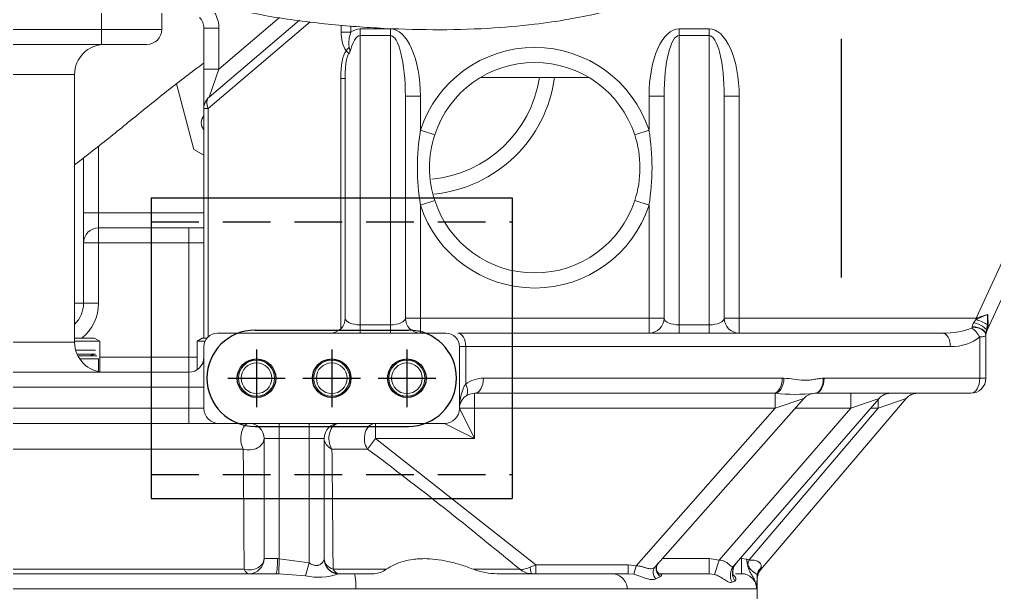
# Model space of a CAD drawing. Extents: x -2384 to 29887, y -2542 to 22350.
# Drawn here: x 1896.1 to 2220.3, y 1285.3 to 1475.8 of the extents above; entities that cross this region are included whole.
import ezdxf

# ---------------------------------------------------------------- set-up
doc = ezdxf.new("R2010")
doc.units = 0
doc.header["$LTSCALE"] = 63.5
doc.header["$MEASUREMENT"] = 0
for name, pattern in [('CENTER', [2, 1.25, -0.25, 0.25, -0.25]), ('HIDDEN', [0.375, 0.25, -0.125]), ('PHANTOM', [2.5, 1.25, -0.25, 0.25, -0.25, 0.25, -0.25])]:
    doc.linetypes.add(name, pattern=pattern)
doc.layers.get('0').update_dxf_attribs({"linetype": 'CONTINUOUS'})
for name, color, linetype in [('1', 4, 'HIDDEN'), ('2', 2, 'CENTER'), ('4', 6, 'PHANTOM')]:
    doc.layers.add(name, color=color, linetype=linetype)

# ---------------------------------------------------------------- blocks, each defined once
blk = doc.blocks.new('r2000i165f-ax2-lh')
at = {"layer": '2'}
blk.add_line((0, -272.5088), (0, 272.5088), dxfattribs=at)
blk = doc.blocks.new('CLHOLEM12pS', base_point=(6715.01, 3624.56))
blk.add_circle((6715.01, 3624.56), 6.4)
at = {"layer": '2'}
for p, q in [((6715.01, 3634.13), (6715.01, 3614.98)), ((6705.43, 3624.56), (6724.58, 3624.56))]:
    blk.add_line(p, q, dxfattribs=at)
blk = doc.blocks.new('A$C77F25D7A')
for p, q in [((-35, 60), (85, 60)), ((-35, 60), (-35, -40)), ((85, 60), (85, -40)), ((-0.5, 16), (50.5, 16)), ((-0.5, -16), (50.5, -16)), ((-35, -40), (85, -40))]:
    blk.add_line(p, q)
for centre, start, end in [((-0.5, 0), 90, 270), ((50.5, 0), 270, 90)]:
    blk.add_arc(centre, 16, start, end)
at = {"layer": '1'}
for p, q in [((-35, 52), (85, 52)), ((-35, -32), (85, -32))]:
    blk.add_line(p, q, dxfattribs=at)
for p in [(0, 0), (25, 0), (50, 0)]:
    blk.add_blockref('CLHOLEM12pS', p)

msp = doc.modelspace()

# ---------------------------------------------------------------- linework, layer by layer
at = {"color": 6, "lineweight": 0}
for p, q in [((2214.17, 1376.55), (2266.93, 1491.51)), ((2271.48, 1489.43), (2217.84, 1372.54)), ((1923.38, 1472.55), (1923.38, 1487.55)), ((1943.38, 1487.55), (1943.38, 1472.55)), ((1992.73, 1475.07), (1958.85, 1446.24)), ((1959.14, 1450.04), (1989.15, 1475.59)), ((1962.38, 1459.37), (1982.56, 1476.54)), ((1791.38, 1472.55), (1923.38, 1472.55)), ((1923.38, 1472.55), (1943.38, 1472.55)), ((1923.38, 1472.55), (1923.38, 1467.55)), ((1957.38, 1459.37), (1957.38, 1472.98)), ((1957.38, 1472.98), (1962.38, 1472.98)), ((1962.38, 1472.98), (1962.38, 1459.37)), ((2003.06, 1471.6), (2003.06, 1474)), ((2006.25, 1473.74), (2006.25, 1471.6)), ((2009.38, 1472.73), (2019.38, 1472.73)), ((2009.38, 1470.49), (2009.38, 1472.73)), ((2019.38, 1470.49), (2019.38, 1472.73)), ((2115.38, 1472.73), (2125.38, 1472.73)), ((2115.38, 1470.49), (2115.38, 1472.73)), ((2125.38, 1470.49), (2125.38, 1472.73)), ((2006.25, 1471.6), (2003.06, 1471.6)), ((2009.38, 1470.49), (2009.38, 1374.31)), ((2019.38, 1470.49), (2009.38, 1470.49)), ((2019.38, 1374.31), (2019.38, 1470.49)), ((2115.38, 1470.49), (2115.38, 1374.31)), ((2125.38, 1470.49), (2115.38, 1470.49)), ((2125.38, 1374.31), (2125.38, 1470.49)), ((1923.38, 1467.55), (1791.38, 1467.55)), ((1938.38, 1467.55), (1923.38, 1467.55)), ((1957.38, 1446.24), (1957.38, 1459.37)), ((1957.38, 1459.37), (1962.38, 1459.37)), ((1962.38, 1459.37), (1959.14, 1450.04)), ((1800.38, 1457.55), (1914.38, 1457.55)), ((1914.38, 1368.55), (1914.38, 1457.55)), ((2002.92, 1373.01), (2002.92, 1456.22)), ((2004.38, 1456.22), (2002.92, 1456.22)), ((2004.38, 1376.55), (2004.38, 1456.22)), ((2085.41, 1456.55), (2049.35, 1456.55)), ((1948.26, 1454.4), (1954.09, 1432.62)), ((2024.38, 1450.37), (2024.38, 1376.55)), ((2024.38, 1450.37), (2029.38, 1450.37)), ((2029.38, 1450.37), (2029.38, 1439.04)), ((2105.38, 1439.04), (2105.38, 1450.37)), ((2110.38, 1450.37), (2105.38, 1450.37)), ((2110.38, 1376.55), (2110.38, 1450.37)), ((2130.38, 1450.37), (2130.38, 1376.55)), ((2135.38, 1450.37), (2130.38, 1450.37)), ((2135.38, 1450.37), (2135.38, 1376.55)), ((1958.85, 1446.24), (1957.38, 1446.24)), ((1957.38, 1369.85), (1957.38, 1446.24)), ((1958.85, 1446.24), (1958.85, 1370.37)), ((2034.13, 1437.48), (2029.38, 1439.04)), ((2105.38, 1439.04), (2100.63, 1437.48)), ((1922.38, 1433.72), (1922.38, 1411.55)), ((1917.38, 1411.55), (1917.38, 1429.85)), ((1954.09, 1432.62), (1957.38, 1430.72)), ((2034.13, 1415.62), (2029.38, 1414.06)), ((2029.38, 1414.06), (2029.38, 1376.55)), ((2105.38, 1414.06), (2100.63, 1415.62)), ((2105.38, 1376.55), (2105.38, 1414.06)), ((1922.38, 1411.55), (1917.38, 1411.55)), ((1917.38, 1401.55), (1917.38, 1411.55)), ((1922.38, 1411.55), (1957.38, 1411.55)), ((1922.38, 1411.55), (1922.38, 1406.55)), ((1922.38, 1406.55), (1922.38, 1401.55)), ((1922.38, 1406.55), (1952.38, 1406.55)), ((1952.38, 1406.55), (1952.38, 1401.55)), ((1952.38, 1406.55), (1957.38, 1406.55)), ((1917.38, 1381.55), (1917.38, 1401.55)), ((1922.38, 1401.55), (1917.38, 1401.55)), ((1922.38, 1401.55), (1922.38, 1381.55)), ((1952.38, 1401.55), (1922.38, 1401.55)), ((1952.38, 1363.55), (1952.38, 1401.55)), ((1957.38, 1401.55), (1952.38, 1401.55)), ((1917.38, 1381.55), (1914.38, 1381.55)), ((1917.38, 1381.55), (1922.38, 1381.55)), ((2214.17, 1376.55), (2217.98, 1377.78)), ((2024.38, 1376.55), (2029.38, 1376.55)), ((2029.38, 1376.55), (2105.38, 1376.55)), ((2029.38, 1376.55), (2029.38, 1371.55)), ((2105.38, 1371.55), (2105.38, 1376.55)), ((2110.38, 1376.55), (2105.38, 1376.55)), ((2130.38, 1376.55), (2135.38, 1376.55)), ((2135.38, 1376.55), (2214.17, 1376.55)), ((2135.38, 1376.55), (2135.38, 1371.55)), ((2213.34, 1375.05), (2214.17, 1376.16)), ((2214.17, 1376.55), (2214.17, 1376.16)), ((1961.88, 1371.55), (2037.88, 1371.55)), ((2009.38, 1374.31), (2019.38, 1374.31)), ((2009.38, 1374.31), (2009.38, 1371.55)), ((2019.38, 1374.31), (2019.38, 1371.55)), ((2041.77, 1371.55), (2202.92, 1371.55)), ((2115.38, 1374.31), (2125.38, 1374.31)), ((2115.38, 1371.55), (2115.38, 1374.31)), ((2125.38, 1371.55), (2125.38, 1374.31)), ((2212.88, 1373.5), (2212.88, 1373.66)), ((2217.93, 1374.4), (2217.63, 1372.51)), ((2217.98, 1373.21), (2217.84, 1372.54)), ((1914.38, 1368.55), (1875.58, 1368.55)), ((1921.04, 1369.85), (1914.38, 1369.85)), ((1922.77, 1368.85), (1914.38, 1368.85)), ((1922.77, 1368.85), (1921.04, 1369.85)), ((1922.77, 1358.68), (1922.77, 1368.85)), ((1956.85, 1369.85), (1955.12, 1368.85)), ((1955.12, 1368.85), (1957.76, 1368.85)), ((1955.12, 1368.85), (1955.12, 1359.36)), ((1958.36, 1369.85), (1956.85, 1369.85)), ((2215.33, 1356.55), (2215.33, 1370.27)), ((2217.38, 1371.07), (2217.38, 1370.77)), ((2217.38, 1370.77), (2217.38, 1356.55)), ((1914.76, 1365.83), (1921.38, 1365.83)), ((1957.38, 1346.55), (1957.38, 1367.05)), ((1974.88, 1365.72), (1974.88, 1347.37)), ((1999.88, 1365.72), (1999.88, 1347.37)), ((2024.88, 1365.72), (2024.88, 1347.37)), ((2044.43, 1367.05), (2042.38, 1367.05)), ((2042.38, 1367.05), (2042.38, 1346.55)), ((2044.43, 1367.05), (2044.43, 1354.62)), ((2205.58, 1367.05), (2044.43, 1367.05)), ((1921.38, 1364.52), (1915.23, 1364.52)), ((1921.82, 1364.02), (1915.47, 1364.02)), ((1922.38, 1363.05), (1916.03, 1363.05)), ((1922.38, 1358.75), (1922.38, 1363.05)), ((1922.77, 1363.55), (1952.38, 1363.55)), ((1952.38, 1363.55), (1955.12, 1363.55)), ((1952.38, 1358.55), (1952.38, 1363.55)), ((1877.38, 1358.55), (1952.38, 1358.55)), ((1952.38, 1353.55), (1952.38, 1358.55)), ((1984.06, 1356.55), (1965.71, 1356.55)), ((2009.06, 1356.55), (1990.71, 1356.55)), ((2034.06, 1356.55), (2015.71, 1356.55)), ((2050.33, 1356.55), (2149.66, 1356.55)), ((2163.59, 1356.55), (2215.33, 1356.55)), ((2215.33, 1356.55), (2217.38, 1356.55)), ((1952.38, 1353.55), (1877.38, 1353.55)), ((1952.38, 1346.55), (1952.38, 1353.55)), ((1957.38, 1353.55), (1952.38, 1353.55)), ((2047.38, 1346.55), (2047.38, 1351.55)), ((2146.71, 1351.55), (2047.38, 1351.55)), ((2156.89, 1349.86), (2107.42, 1293.86)), ((2181.89, 1349.82), (2133.61, 1294.12)), ((2190.88, 1349.79), (2142.44, 1292.8)), ((2147.29, 1346.55), (2147.29, 1351.54)), ((2156.89, 1349.86), (2147.29, 1346.55)), ((2212.38, 1351.55), (2160.64, 1351.55)), ((2172.43, 1346.55), (2172.43, 1351.55)), ((2181.89, 1349.82), (2172.43, 1346.55)), ((2190.88, 1349.79), (2181.57, 1346.55)), ((2181.57, 1346.55), (2181.57, 1349.46)), ((2186.28, 1351.55), (2199.88, 1351.55)), ((2199.88, 1351.55), (2194.69, 1351.55)), ((1877.38, 1346.55), (1952.38, 1346.55)), ((1952.38, 1346.55), (1957.38, 1346.55)), ((1952.38, 1346.55), (1952.38, 1341.55)), ((2047.38, 1346.55), (2042.38, 1346.55)), ((2042.38, 1346.55), (2047.38, 1336.55)), ((2047.38, 1346.55), (2047.38, 1336.55)), ((2147.29, 1346.55), (2047.38, 1346.55)), ((2101.07, 1294.21), (2147.29, 1346.55)), ((2128.66, 1296.04), (2172.43, 1346.55)), ((2138.7, 1296.11), (2181.57, 1346.55)), ((2172.43, 1346.55), (2153.96, 1346.55)), ((2181.57, 1346.55), (2179.05, 1346.55)), ((1952.38, 1341.55), (1867.38, 1341.55)), ((1962.38, 1341.55), (1952.38, 1341.55)), ((2037.38, 1341.55), (1962.38, 1341.55)), ((1982.38, 1336.55), (1982.38, 1341.55)), ((1992.38, 1336.55), (1992.38, 1341.55)), ((2014.44, 1336.55), (2014.44, 1341.55)), ((2047.38, 1336.55), (2037.38, 1341.55)), ((1977.38, 1296.55), (1977.38, 1336.55)), ((1982.38, 1336.55), (1977.38, 1336.55)), ((1982.38, 1336.55), (1982.38, 1296.53)), ((1992.38, 1336.55), (1982.38, 1336.55)), ((1992.38, 1295.14), (1992.38, 1336.55)), ((1997.38, 1336.55), (1992.38, 1336.55)), ((1997.38, 1336.55), (1997.38, 1296.45)), ((2014.44, 1336.55), (2011.82, 1333.01)), ((2014.44, 1336.55), (2067.73, 1294.55)), ((2047.38, 1336.55), (2014.44, 1336.55)), ((1970.46, 1333.01), (1744.3, 1333.01)), ((2011.82, 1333.01), (1999.96, 1333.01)), ((1977.38, 1296.55), (1981.86, 1296.55)), ((1981.86, 1296.55), (1982.38, 1296.53)), ((1982.38, 1296.53), (1982.27, 1291.54)), ((1982.38, 1296.53), (1992.38, 1295.14)), ((1992.38, 1295.14), (1991.16, 1290.84)), ((1997.38, 1296.45), (1997.38, 1296.55)), ((2065.86, 1293.69), (2067.73, 1294.55)), ((2067.73, 1294.55), (2098.42, 1294.55)), ((2067.73, 1294.55), (2067.73, 1291.55)), ((2098.42, 1294.55), (2101.07, 1294.21)), ((2098.42, 1294.55), (2098.42, 1291.55)), ((2101.07, 1294.21), (2100.32, 1291.34)), ((2109.8, 1296.55), (2125.4, 1296.55)), ((2125.4, 1291.55), (2125.4, 1296.55)), ((2125.4, 1296.55), (2128.66, 1296.04)), ((2127.16, 1291.3), (2128.66, 1296.04)), ((2135.71, 1296.55), (2136.1, 1296.55)), ((2136.1, 1296.55), (2137.85, 1296.39)), ((2136.1, 1291.55), (2136.1, 1296.55)), ((2138.22, 1294.79), (2138.7, 1296.11)), ((1733.41, 1291.55), (1981.35, 1291.55)), ((1743.99, 1293.01), (1970.77, 1293.01)), ((1982.27, 1291.54), (1981.35, 1291.55)), ((1991.16, 1290.84), (1982.27, 1291.54)), ((2000.35, 1293.01), (2017.99, 1293.01)), ((2002.38, 1291.55), (2002.02, 1291.5)), ((2002.38, 1291.55), (2007.38, 1291.55)), ((2007.19, 1291.55), (2014, 1291.55)), ((2047.05, 1293.01), (2062.39, 1293.01)), ((2054.89, 1291.55), (2092.63, 1291.55)), ((2092.63, 1291.55), (2098.42, 1291.55)), ((2100.32, 1291.34), (2098.42, 1291.55)), ((2109.18, 1290.63), (2107.69, 1289.88)), ((2108.51, 1291.55), (2125.4, 1291.55)), ((2127.16, 1291.3), (2125.4, 1291.55)), ((2134.15, 1291.55), (2136.1, 1291.55)), ((2142.44, 1292.8), (2142.45, 1292.81)), ((2133.91, 1289.11), (2133, 1288.7)), ((2141.37, 1289.88), (2141.38, 1289.89)), ((2141.38, 1261.55), (2141.38, 1289.89)), ((2007.95, 1286.55), (1706.81, 1286.55)), ((2007.95, 1286.55), (2098.18, 1286.55)), ((2141.12, 1286.55), (2098.18, 1286.55))]:
    msp.add_line(p, q, dxfattribs=at)
for centre, radius in [((1974.88, 1356.55), 6), ((1974.88, 1356.55), 5.1), ((1999.88, 1356.55), 6), ((1999.88, 1356.55), 5.1), ((2024.88, 1356.55), 6), ((2024.88, 1356.55), 5.1)]:
    msp.add_circle(centre, radius, dxfattribs=at)
for centre, radius, start, end in [((1952.38, 1472.98), 10, 0, 45), ((1952.38, 1472.98), 5, 0, 45), ((1938.38, 1472.55), 5, 270, 0), ((2013.67, 1471.08), 10.62, 177.1782, 212.3153), ((2015.03, 1468.12), 9.45, 158.3972, 188.891), ((1924.38, 1457.55), 10, 90, 180), ((2001.92, 1465.35), 3.99, 349.1509, 19.188), ((2067.38, 1426.55), 40, 18.1949, 161.8051), ((2067.38, 1426.55), 35, 18.1949, 161.8051), ((2029.38, 1462.55), 40, 275.3993, 351.3731), ((2029.38, 1462.55), 45, 275.6958, 352.3377), ((1962.38, 1446.24), 5, 130.3999, 180), ((1960.01, 1441.45), 3.5, 138.6672, 221.3328), ((2106.72, 1426.55), 78.34, 170.8262, 189.1738), ((2067.38, 1426.55), 35, 161.8051, 198.1949), ((2067.38, 1426.55), 35, 341.8051, 18.1949), ((2028.04, 1426.55), 78.34, 350.8262, 9.1738), ((2067.38, 1426.55), 40, 198.1949, 341.8051), ((2067.38, 1426.55), 35, 198.1949, 341.8051), ((1922.38, 1401.55), 5, 90, 180), ((1907.38, 1381.55), 10, 314.427, 0), ((1907.38, 1381.55), 15, 308.7394, 0), ((2262.62, 1267.31), 119.14, 112.0038, 113.9902), ((2150.9, 1377.07), 67.08, 357.7149, 0.6024), ((1999.38, 1376.55), 5, 270, 0), ((2029.38, 1376.55), 5, 180, 270), ((2105.38, 1376.55), 5, 270, 0), ((2135.38, 1376.55), 5, 180, 270), ((2215.53, 1373.55), 2.65, 145.5032, 177.5055), ((1961.88, 1367.05), 4.5, 90, 180), ((2037.88, 1367.05), 4.5, 0, 90), ((2223.11, 1370.84), 5.73, 163.0846, 177.7682), ((2222.38, 1370.45), 5, 156.2065, 180), ((1924.38, 1368.55), 10, 180, 270), ((1921.88, 1359.55), 5, 95.7392, 116.6548), ((1952.38, 1363.55), 5, 270, 0), ((2050.33, 1346.55), 10, 90, 126.1828), ((2163.59, 1346.55), 10, 90, 91.4853), ((2212.38, 1356.55), 5, 270, 0), ((2047.38, 1346.55), 5, 126.1828, 180), ((2047.38, 1346.55), 5, 90, 126.1828), ((2153.89, 1413.46), 62.27, 263.9225, 276.1031), ((2160.64, 1346.55), 5, 91.4853, 138.5448), ((2160.64, 1346.55), 5, 90, 91.4853), ((2185.66, 1346.55), 5, 90, 139.0856), ((2194.69, 1346.55), 5, 90, 139.6355), ((1962.38, 1346.55), 5, 180, 270), ((2037.38, 1346.55), 5, 270, 0), ((1972.38, 1336.55), 5, 0, 90), ((2002.38, 1336.55), 5, 90, 180), ((-13276.06, 1197.05), 15247.13, 0.360617, 0.510934), ((-10082.83, 1197.14), 12083.56, 0.454613, 0.644287), ((1241.74, 307.49), 1282.46, 50.21549, 53.09636), ((1972.38, 1296.55), 5, 270, 0), ((2002.38, 1296.55), 5, 180, 270), ((2062.9, 1299.61), 6.62, 265.6125, 296.6085), ((2168.37, 1302.52), 31.13, 191.3492, 194.3801), ((2132.33, 1278.4), 18.82, 70.2137, 72.9279), ((2153.64, 1290.43), 11.44, 163.996, 168.079), ((1995.42, 1310.63), 20.24, 257.8779, 289.0409), ((2013.43, 1299.26), 7.73, 274.2134, 306.1167), ((2055.02, 1313.95), 22.41, 249.1677, 269.6675), ((2066.71, 1298.63), 7.09, 232.4786, 268.8886), ((2092.93, 1286.29), 5.26, 2.781, 93.1994), ((2136.11, 1286.54), 5.01, 0.0794, 90.0852), ((2091.43, 1291.05), 49.89, 354.8227, 359.8088), ((2155.03, 1291.08), 13.71, 180.833, 185.0284), ((2145.88, 1289.89), 4.5, 139.6355, 180.2058)]:
    msp.add_arc(centre, radius, start, end, dxfattribs=at)
for centre, major_axis, ratio, start_param, end_param in [((2009.38, 1450.37), (0, 22.36), 0.447214, 0, 0.318986), ((2019.38, 1450.37), (0, -22.36), 0.447214, 1.570796, 3.141593), ((2115.38, 1450.37), (0, 22.36), 0.447214, 0, 1.570796), ((2125.38, 1450.37), (0, -22.36), 0.447214, 1.570796, 3.141593), ((2009.38, 1450.37), (0, 20.12), 0.248452, 0, 0.785398), ((2019.38, 1450.37), (0, -20.12), 0.248452, 1.570796, 3.141593), ((2115.38, 1450.37), (0, 20.12), 0.248452, 0, 1.570796), ((2125.38, 1450.37), (0, -20.12), 0.248452, 1.570796, 3.141593), ((2012.92, 1436.22), (-7.07, 29.95), 0.236068, 0.179705, 0.785398), ((2007.88, 1465.4), (-3.48, -2.85), 0.535135, 4.910997, 5.291328), ((2009.38, 1436.22), (3.58, -28.37), 0.123069, 3.129173, 3.914571), ((1962.38, 1446.24), (3.24, -3.81), 0.605859, 3.141593, 4.23632), ((2009.38, 1376.55), (-5, 0), 0.447214, 0, 1.570796), ((2019.38, 1376.55), (-5, 0), 0.447214, 1.570796, 3.141593), ((2115.38, 1376.55), (-5, 0), 0.447214, 0, 1.570796), ((2125.38, 1376.55), (-5, 0), 0.447214, 1.570796, 3.141593), ((2213.34, 1373.7), (4.27, -1.41), 0.286363, 0.168247, 1.66501), ((2214.17, 1375.81), (4.15, -1.74), 0.071195, 0.471418, 1.6007), ((2041.77, 1367.05), (0, -4.5), 0.590363, 1.570796, 3.141593), ((2202.92, 1376.55), (12.99, 0), 0.384962, 4.712389, 5.561888), ((2202.92, 1367.05), (0, -4.5), 0.590363, 1.570796, 3.141593), ((2212.68, 1370.27), (2.88, -3.46), 0.49015, 1.183678, 2.103301), ((2212.88, 1371.07), (4.5, 0), 0.577097, 0, 1.570796), ((2212.88, 1370.77), (4.5, 0), 0.608661, 0, 1.570796), ((2222.38, 1371.19), (-5, 0), 0.854034, 5.790103, 5.969661), ((2205.58, 1376.55), (12.99, 0), 0.731429, 4.712389, 5.561888), ((2047.38, 1356.55), (0, 5), 0.590363, 3.141593, 4.712389), ((2146.71, 1356.55), (0, 5), 0.590363, 3.141593, 4.712389), ((2147.29, 1356.54), (0.16, 5), 0.590173, 3.194927, 4.730981), ((2149.66, 1346.55), (-13.67, 0), 0.731429, 4.669341, 4.712389), ((2160.38, 1356.54), (-0.13, 5), 0.590234, 3.141593, 4.697086), ((2160.64, 1356.55), (0, 5), 0.590363, 3.141593, 4.712389), ((2212.38, 1356.55), (0, 5), 0.590363, 3.141593, 4.712389), ((2047.38, 1346.55), (0, -10), 0.5, 3.773102, 4.712389), ((2041.48, 1354.62), (-2.95, 4.04), 0.508381, 3.141593, 4.356388), ((2146.71, 1346.55), (13.67, 0), 0.365714, 1.527748, 1.570796), ((1972.38, 1336.55), (0, -5), 0.542271, 3.141593, 5.497787), ((2002.38, 1336.55), (0, -5), 0.683733, 3.141593, 5.497787), ((2014.44, 1336.55), (0, -5), 0.740601, 3.141593, 5.497787), ((1972.38, 1336.55), (5, 0), 0.765628, 4.318867, 6.283185), ((2002.38, 1336.55), (5, 0), 0.80779, 3.141593, 4.207772), ((1972.38, 1296.55), (-5, 0), 0.747046, 1.242325, 3.141593), ((1981.35, 1296.55), (0, 5), 0.103324, 3.141593, 4.712389), ((2002.38, 1296.55), (-5, 0), 0.774031, 0, 1.1519), ((2002.38, 1296.45), (-5, 0), 0.992741, 0, 1.498259), ((2066.57, 1294.55), (0, 3), 0.2455, 1.859349, 3.141593), ((2109.67, 1291.87), (-2.25, 1.99), 0.93771, 0, 1.516519), ((2110.73, 1293.07), (-2.25, 1.99), 0.964792, 0, 1.724476), ((2137.39, 1290.85), (3.78, -3.27), 0.973439, 3.141593, 4.320614), ((2138.1, 1291.66), (3.78, -3.27), 0.980676, 3.141593, 4.409171), ((2145.82, 1290.88), (-4.5, -0.16), 0.858139, 5.467199, 6.24231), ((1972.38, 1296.55), (0, -5), 0.456221, 5.497787, 6.283185), ((2002.38, 1296.55), (0, 5), 0.575235, 2.356194, 3.141593), ((2145.87, 1289.88), (3.43, -2.91), 0.99991, 3.478324, 3.846131), ((2145.87, 1289.88), (3.43, -2.91), 0.99991, 3.141593, 3.478324)]:
    msp.add_ellipse(centre, major_axis=major_axis, ratio=ratio, start_param=start_param, end_param=end_param, dxfattribs=at)
for points, knots in [([(1945.71, 1489), (1946.91, 1488.01), (1949.89, 1485.61), (1960.13, 1481.11), (1976.09, 1477.11), (1996.09, 1474.39), (2015.34, 1472.86), (2033.83, 1472.27), (2051.21, 1472.7), (2066.15, 1473.99), (2078.18, 1475.74), (2089.01, 1477.9), (2100.26, 1480.85), (2112.17, 1485.03), (2123.71, 1490.41), (2133.6, 1496.45), (2141.72, 1502.75), (2148.04, 1508.8), (2153.44, 1515.07), (2158.94, 1522.86), (2163.61, 1531.63), (2167.4, 1541.6), (2170.03, 1551.3), (2171.78, 1562.06), (2172.15, 1568.96), (2172.26, 1572.34)], [0, 0, 0, 0, 0.0152373, 0.0439301, 0.1087991, 0.1730493, 0.2340605, 0.2970612, 0.3620849, 0.4196653, 0.4634768, 0.5009598, 0.5482633, 0.60121, 0.6526093, 0.7019731, 0.7400062, 0.7729873, 0.8014389, 0.8305689, 0.8733561, 0.8994985, 0.9288671, 0.9619759, 0.9891143, 0.9891143, 0.9891143, 0.9891143]), ([(2005.85, 1464.6), (2005.79, 1464.61), (2005.73, 1464.61), (2005.63, 1464.63), (2005.58, 1464.64), (2005.43, 1464.71), (2005.35, 1464.78), (2005.09, 1465.02), (2004.9, 1465.2), (2004.7, 1465.4)], [0, 0, 0, 0, 0.125, 0.125, 0.25, 0.25, 0.5, 0.5, 1, 1, 1, 1]), ([(1914.41, 1427.5), (1916.7, 1429.24), (1922.92, 1434.08), (1932.79, 1442.09), (1944.21, 1451.36), (1952.39, 1457.69), (1956.82, 1460.95), (1957.36, 1461.34)], [0.82555733, 0.82555733, 0.82555733, 0.82555733, 0.83718625, 0.85733446, 0.87651393, 0.89573665, 0.89839896, 0.89839896, 0.89839896, 0.89839896]), ([(2217.98, 1377.78), (2217.99, 1377.34), (2218.02, 1376.92), (2218.07, 1376.11), (2218.09, 1375.72), (2218.12, 1374.96), (2218.12, 1374.59), (2218.09, 1373.88), (2218.05, 1373.54), (2217.98, 1373.21)], [0, 0, 0, 0, 0.25, 0.25, 0.5, 0.5, 0.75, 0.75, 1, 1, 1, 1]), ([(2212.68, 1373.25), (2212.74, 1373.27), (2212.79, 1373.31), (2212.86, 1373.4), (2212.88, 1373.45), (2212.88, 1373.5)], [0, 0, 0, 0, 0.5, 0.5, 1, 1, 1, 1]), ([(2217.38, 1370.77), (2217.38, 1370.71), (2217.34, 1370.66), (2217.16, 1370.57), (2217.02, 1370.52), (2216.67, 1370.44), (2216.45, 1370.4), (2215.94, 1370.33), (2215.65, 1370.3), (2215.33, 1370.27)], [0, 0, 0, 0, 0.25, 0.25, 0.5, 0.5, 0.75, 0.75, 1, 1, 1, 1]), ([(2150.25, 1356.54), (2151.34, 1356.5), (2152.43, 1356.38), (2154.62, 1356.1), (2155.71, 1355.95), (2157.35, 1355.89), (2157.9, 1355.89), (2158.99, 1355.96), (2159.53, 1356.04), (2160.61, 1356.21), (2161.16, 1356.31), (2162.24, 1356.47), (2162.78, 1356.53), (2163.33, 1356.54)], [0, 0, 0, 0, 0.25, 0.25, 0.5, 0.5, 0.625, 0.625, 0.75, 0.75, 0.875, 0.875, 1, 1, 1, 1]), ([(1992.38, 1295.14), (1992.69, 1294.96), (1993, 1294.79), (1993.48, 1294.58), (1993.65, 1294.51), (1993.97, 1294.4), (1994.13, 1294.35), (1994.45, 1294.29), (1994.61, 1294.27), (1994.93, 1294.26), (1995.08, 1294.27), (1995.36, 1294.32), (1995.5, 1294.36), (1995.76, 1294.46), (1995.88, 1294.52), (1996.11, 1294.66), (1996.22, 1294.73), (1996.41, 1294.89), (1996.5, 1294.98), (1996.75, 1295.23), (1996.89, 1295.41), (1997.13, 1295.77), (1997.22, 1295.94), (1997.35, 1296.23), (1997.38, 1296.36), (1997.38, 1296.45)], [0, 0, 0, 0, 0.125, 0.125, 0.1875, 0.1875, 0.25, 0.25, 0.3125, 0.3125, 0.375, 0.375, 0.4375, 0.4375, 0.5, 0.5, 0.5625, 0.5625, 0.625, 0.625, 0.75, 0.75, 0.875, 0.875, 1, 1, 1, 1]), ([(2017.99, 1293.01), (2019.68, 1294.14), (2021.57, 1295.03), (2024.72, 1295.93), (2025.83, 1296.16), (2027.57, 1296.39), (2028.17, 1296.45), (2029.38, 1296.53), (2029.99, 1296.55), (2033.11, 1296.55), (2035.73, 1296.24), (2039.87, 1295.34), (2041.29, 1294.97), (2044.15, 1294.08), (2045.59, 1293.58), (2047.05, 1293.01)], [0, 0, 0, 0, 0.25, 0.25, 0.375, 0.375, 0.4375, 0.4375, 0.5, 0.5, 0.75, 0.75, 0.875, 0.875, 1, 1, 1, 1]), ([(2101.07, 1294.21), (2101.44, 1294.2), (2101.8, 1294.16), (2102.51, 1294.03), (2102.86, 1293.94), (2103.53, 1293.75), (2103.84, 1293.65), (2104.29, 1293.51), (2104.44, 1293.46), (2104.73, 1293.38), (2104.87, 1293.35), (2105.27, 1293.25), (2105.52, 1293.22), (2106, 1293.2), (2106.22, 1293.22), (2106.62, 1293.32), (2106.81, 1293.39), (2107.15, 1293.6), (2107.3, 1293.72), (2107.42, 1293.86)], [0, 0, 0, 0, 0.125, 0.125, 0.25, 0.25, 0.375, 0.375, 0.4375, 0.4375, 0.5, 0.5, 0.625, 0.625, 0.75, 0.75, 0.875, 0.875, 1, 1, 1, 1]), ([(2108.89, 1291.5), (2108.9, 1291.5), (2108.83, 1291.53), (2108.44, 1291.78), (2107.92, 1292.58), (2107.79, 1293.73), (2108.12, 1294.67), (2108.43, 1294.96), (2108.52, 1295.04)], [0.1657644, 0.1657644, 0.1657644, 0.1657644, 0.2439549, 0.3909259, 0.5728751, 0.752497, 0.9450876, 1, 1, 1, 1]), ([(2128.66, 1296.04), (2129.01, 1296.04), (2129.35, 1296.01), (2129.84, 1295.9), (2130.01, 1295.85), (2130.32, 1295.74), (2130.47, 1295.68), (2130.9, 1295.47), (2131.17, 1295.3), (2131.64, 1294.96), (2131.84, 1294.78), (2132.21, 1294.45), (2132.37, 1294.3), (2132.67, 1294.05), (2132.8, 1293.96), (2132.99, 1293.89), (2133.06, 1293.87), (2133.18, 1293.87), (2133.24, 1293.88), (2133.41, 1293.93), (2133.52, 1294.01), (2133.61, 1294.12)], [0, 0, 0, 0, 0.125, 0.125, 0.1875, 0.1875, 0.25, 0.25, 0.375, 0.375, 0.5, 0.5, 0.625, 0.625, 0.75, 0.75, 0.8125, 0.8125, 0.875, 0.875, 1, 1, 1, 1]), ([(2133.52, 1290.86), (2133.52, 1290.86), (2133.51, 1290.88), (2133.38, 1291.08), (2133.19, 1291.95), (2133.32, 1293.17), (2133.74, 1294.33), (2134.24, 1294.77), (2134.37, 1294.89)], [0.3771109, 0.3771109, 0.3771109, 0.3771109, 0.404245, 0.5722347, 0.6948651, 0.819091, 0.958243, 1, 1, 1, 1]), ([(2141.12, 1286.55), (2141.12, 1286.6), (2141.12, 1286.66), (2141.12, 1286.77), (2141.11, 1286.95), (2141.1, 1287.12), (2141.07, 1287.45), (2141.03, 1287.68), (2140.94, 1288.12), (2140.89, 1288.34), (2140.76, 1288.77), (2140.68, 1288.97), (2140.43, 1289.58), (2140.23, 1289.96), (2139.82, 1290.7), (2139.6, 1291.05), (2139.19, 1291.76), (2138.99, 1292.12), (2138.64, 1292.86), (2138.5, 1293.25), (2138.31, 1293.87), (2138.25, 1294.08), (2138.15, 1294.52), (2138.1, 1294.75), (2137.98, 1295.44), (2137.91, 1295.91), (2137.85, 1296.39)], [0, 0, 0, 0, 0.015625, 0.015625, 0.03125, 0.0625, 0.0625, 0.125, 0.125, 0.1875, 0.1875, 0.25, 0.25, 0.375, 0.375, 0.5, 0.5, 0.625, 0.625, 0.75, 0.75, 0.8125, 0.8125, 0.875, 0.875, 1, 1, 1, 1]), ([(2141.32, 1290.88), (2141.31, 1290.99), (2141.28, 1291.09), (2141.16, 1291.29), (2141.07, 1291.4), (2140.89, 1291.56), (2140.83, 1291.62), (2140.68, 1291.74), (2140.6, 1291.8), (2140.43, 1291.92), (2140.34, 1291.99), (2140.15, 1292.13), (2140.05, 1292.21), (2139.85, 1292.36), (2139.75, 1292.45), (2139.54, 1292.62), (2139.44, 1292.71), (2139.16, 1292.99), (2138.99, 1293.19), (2138.7, 1293.61), (2138.58, 1293.83), (2138.37, 1294.3), (2138.29, 1294.54), (2138.22, 1294.79)], [0, 0, 0, 0, 0.125, 0.125, 0.25, 0.25, 0.3125, 0.3125, 0.375, 0.375, 0.4375, 0.4375, 0.5, 0.5, 0.5625, 0.5625, 0.625, 0.625, 0.75, 0.75, 0.875, 0.875, 1, 1, 1, 1]), ([(2138.7, 1296.11), (2138.84, 1296.1), (2138.97, 1296.1), (2139.25, 1296.09), (2139.38, 1296.09), (2139.79, 1296.07), (2140.07, 1296.04), (2140.59, 1295.96), (2140.85, 1295.9), (2141.34, 1295.74), (2141.56, 1295.64), (2141.86, 1295.47), (2141.95, 1295.4), (2142.12, 1295.27), (2142.2, 1295.2), (2142.41, 1294.98), (2142.51, 1294.81), (2142.66, 1294.48), (2142.69, 1294.3), (2142.71, 1293.95), (2142.69, 1293.77), (2142.64, 1293.59)], [0, 0, 0, 0, 0.0625, 0.0625, 0.125, 0.125, 0.25, 0.25, 0.375, 0.375, 0.5, 0.5, 0.5625, 0.5625, 0.625, 0.625, 0.75, 0.75, 0.875, 0.875, 1, 1, 1, 1]), ([(2007.95, 1286.55), (2007.95, 1286.9), (2007.94, 1287.24), (2007.92, 1287.92), (2007.91, 1288.25), (2007.87, 1288.87), (2007.84, 1289.17), (2007.79, 1289.72), (2007.76, 1289.97), (2007.7, 1290.41), (2007.67, 1290.61), (2007.6, 1290.95), (2007.57, 1291.1), (2007.51, 1291.32), (2007.48, 1291.41), (2007.43, 1291.52), (2007.4, 1291.55), (2007.38, 1291.55)], [0, 0, 0, 0, 0.125, 0.125, 0.25, 0.25, 0.375, 0.375, 0.5, 0.5, 0.625, 0.625, 0.75, 0.75, 0.875, 0.875, 1, 1, 1, 1]), ([(2107.69, 1289.88), (2107.53, 1289.79), (2107.35, 1289.72), (2106.95, 1289.63), (2106.74, 1289.6), (2106.27, 1289.59), (2106.03, 1289.61), (2105.49, 1289.68), (2105.21, 1289.74), (2104.62, 1289.9), (2104.31, 1290), (2103.65, 1290.23), (2103.29, 1290.37), (2102.53, 1290.65), (2102.13, 1290.8), (2101.48, 1291.02), (2101.26, 1291.09), (2100.8, 1291.22), (2100.56, 1291.28), (2100.32, 1291.34)], [0, 0, 0, 0, 0.125, 0.125, 0.25, 0.25, 0.375, 0.375, 0.5, 0.5, 0.625, 0.625, 0.75, 0.75, 0.875, 0.875, 0.9375, 0.9375, 1, 1, 1, 1]), ([(2108.51, 1291.55), (2108.69, 1291.55), (2108.85, 1291.53), (2109.12, 1291.48), (2109.23, 1291.44), (2109.4, 1291.36), (2109.46, 1291.31), (2109.54, 1291.21), (2109.57, 1291.16), (2109.59, 1291.02), (2109.56, 1290.92), (2109.42, 1290.76), (2109.31, 1290.69), (2109.18, 1290.63)], [0, 0, 0, 0, 0.125, 0.125, 0.25, 0.25, 0.375, 0.375, 0.5, 0.5, 0.75, 0.75, 1, 1, 1, 1]), ([(2133, 1288.7), (2132.79, 1288.6), (2132.54, 1288.59), (2132.09, 1288.7), (2131.92, 1288.76), (2131.57, 1288.93), (2131.38, 1289.03), (2130.96, 1289.28), (2130.74, 1289.43), (2130.23, 1289.76), (2129.95, 1289.94), (2129.47, 1290.23), (2129.3, 1290.33), (2128.94, 1290.53), (2128.75, 1290.64), (2128.34, 1290.84), (2128.12, 1290.94), (2127.66, 1291.13), (2127.41, 1291.22), (2127.16, 1291.3)], [0, 0, 0, 0, 0.25, 0.25, 0.375, 0.375, 0.5, 0.5, 0.625, 0.625, 0.75, 0.75, 0.8125, 0.8125, 0.875, 0.875, 0.9375, 0.9375, 1, 1, 1, 1]), ([(2133.54, 1290.94), (2133.75, 1290.8), (2133.89, 1290.65), (2134.06, 1290.43), (2134.1, 1290.36), (2134.18, 1290.22), (2134.21, 1290.16), (2134.27, 1289.97), (2134.29, 1289.85), (2134.29, 1289.64), (2134.27, 1289.54), (2134.18, 1289.29), (2134.06, 1289.17), (2133.91, 1289.11)], [0.2543664, 0.2543664, 0.2543664, 0.2543664, 0.375, 0.375, 0.4375, 0.4375, 0.5, 0.5, 0.625, 0.625, 0.75, 0.75, 1, 1, 1, 1])]:
    msp.add_open_spline(points, degree=3, knots=knots, dxfattribs=at)

# ---------------------------------------------------------------- block references
msp.add_blockref('A$C77F25D7A', (1974.88, 1356.55), dxfattribs=at)
at = {"layer": '4'}
msp.add_blockref('r2000i165f-ax2-lh', (2169.38, 1662.55), dxfattribs=at)

doc.saveas('drawing.dxf')
